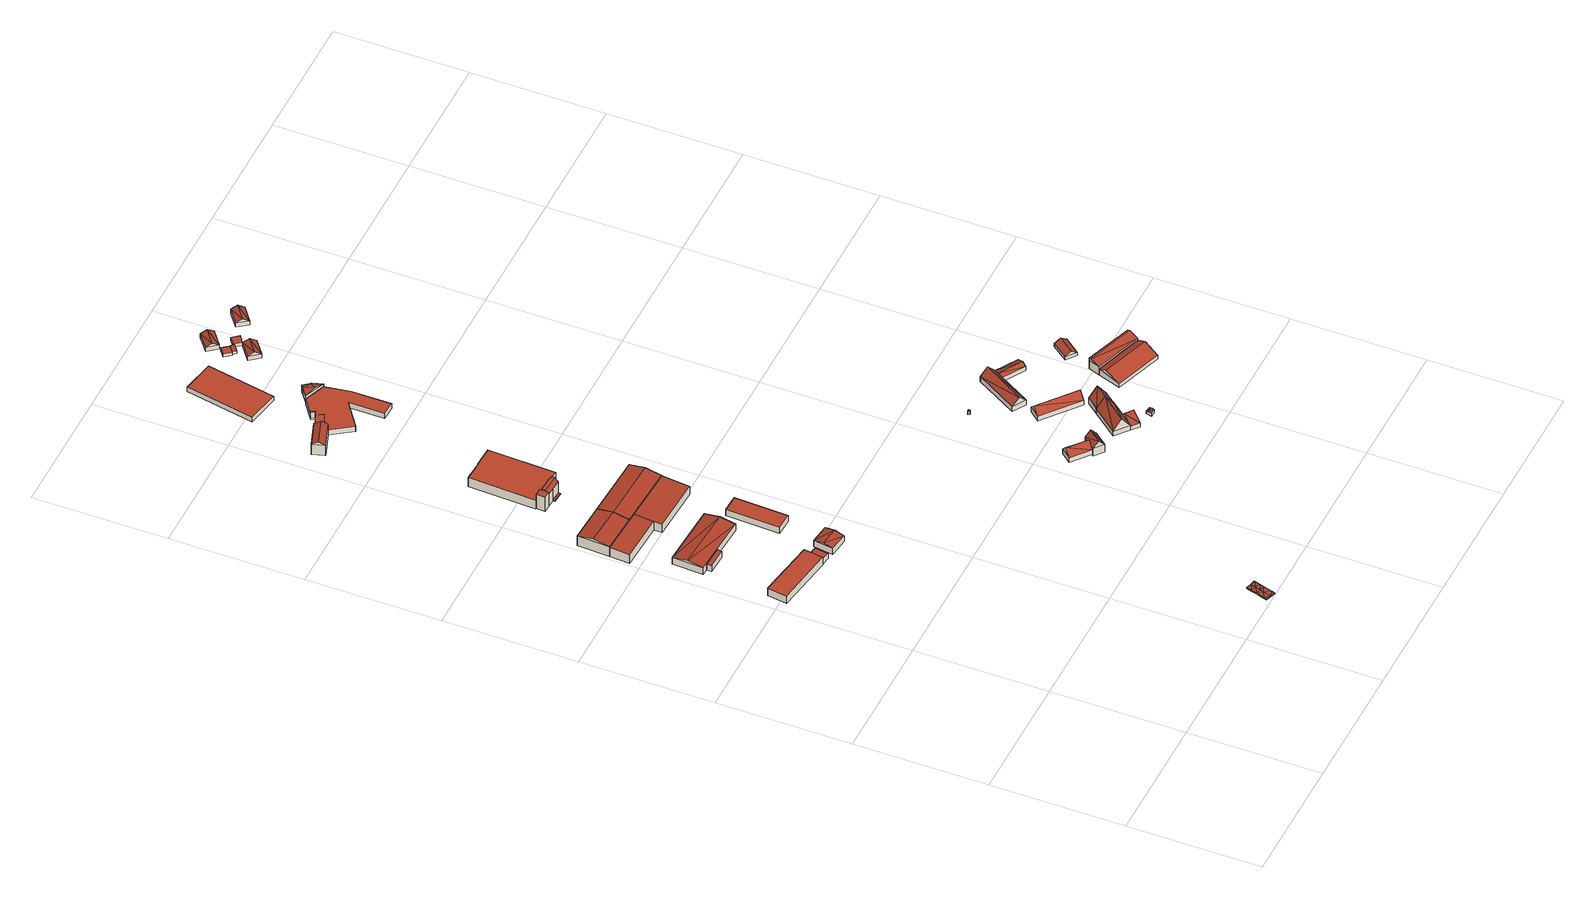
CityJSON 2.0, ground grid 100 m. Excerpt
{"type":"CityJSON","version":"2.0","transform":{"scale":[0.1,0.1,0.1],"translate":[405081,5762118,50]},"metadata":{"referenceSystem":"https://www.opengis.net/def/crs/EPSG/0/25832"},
"CityObjects":{
"building1":{"type":"Building","attributes":{"Gemeindeschluessel":"05515000","Geometrietyp2DReferenz":"3000","function":"31001_2000"},"children":["building1-1","building1-2"]},
"building1-1":{"type":"BuildingPart","attributes":{"roofType":"1000","measuredHeight":6.55},"parents":["building1"],"geometry":[{"type":"Solid","lod":"2","boundaries":[[[[0,1,2,3]],[[4,5,1,0]],[[6,7,5,4]],[[8,9,10,7,6]],[[11,12,13,14,15]],[[3,2,12,11]],[[15,8,6,4,0,3,11]],[[1,5,7,10,13,12,2]],[[9,8,15,14]],[[13,10,9,14]]]],"semantics":{"surfaces":[{"type":"WallSurface"},{"type":"RoofSurface"},{"type":"GroundSurface"},{"type":"ClosureSurface"}],"values":[[0,0,0,0,0,0,1,2,0,3]]}}]},
"building1-2":{"type":"BuildingPart","attributes":{"roofType":"2100","measuredHeight":4.93},"parents":["building1"],"geometry":[{"type":"Solid","lod":"2","boundaries":[[[[16,17,10,9]],[[18,19,17,16]],[[14,13,19,18]],[[18,16,9,14]],[[17,19,13,10]],[[13,14,9,10]]]],"semantics":{"surfaces":[{"type":"WallSurface"},{"type":"RoofSurface"},{"type":"GroundSurface"},{"type":"ClosureSurface"}],"values":[[0,0,0,1,2,3]]}}]},
"building2":{"type":"Building","attributes":{"Gemeindeschluessel":"05515000","Geometrietyp2DReferenz":"3000","function":"51009_1610","roofType":"2100","measuredHeight":5.85},"geometry":[{"type":"Solid","lod":"2","boundaries":[[[[20,21,22,23]],[[24,25,21,20]],[[26,27,25,24]],[[23,22,27,26]],[[24,20,23,26]],[[21,25,27,22]]]],"semantics":{"surfaces":[{"type":"WallSurface"},{"type":"RoofSurface"},{"type":"GroundSurface"}],"values":[[0,0,0,0,1,2]]}}]},
"building3":{"type":"Building","attributes":{"Gemeindeschluessel":"05515000","Geometrietyp2DReferenz":"3000","function":"31001_2000","roofType":"3100","measuredHeight":7.86},"address":[{"country":"Germany","locality":"Münster","thoroughfareNumber":"4","thoroughfareName":"Coermühle"}],"geometry":[{"type":"Solid","lod":"2","boundaries":[[[[28,29,30,31]],[[32,33,29,28]],[[34,35,33,32]],[[31,30,35,34]],[[28,36,32]],[[34,37,31]],[[31,37,36]],[[36,28,31]],[[37,34,32]],[[32,36,37]],[[29,33,35,30]]]],"semantics":{"surfaces":[{"type":"WallSurface"},{"type":"RoofSurface"},{"type":"GroundSurface"}],"values":[[0,0,0,0,0,0,1,1,1,1,2]]}}]},
"building4":{"type":"Building","attributes":{"Geometrietyp2DReferenz":"2000","Gemeindeschluessel":"05515000","function":"53001_1800","roofType":"9999","measuredHeight":1},"geometry":[{"type":"Solid","lod":"2","boundaries":[[[[38,39,40]],[[39,41,40]],[[42,43,38]],[[43,39,38]],[[44,45,42]],[[45,43,42]],[[46,47,44]],[[47,45,44]],[[48,49,46]],[[49,47,46]],[[50,51,48]],[[51,49,48]],[[52,53,50]],[[53,51,50]],[[54,55,52]],[[55,53,52]],[[56,57,54]],[[57,55,54]],[[58,59,56]],[[59,57,56]],[[60,61,58]],[[61,59,58]],[[62,63,60]],[[63,61,60]],[[40,41,62]],[[41,63,62]],[[39,43,41]],[[43,45,64]],[[43,64,41]],[[65,64,45]],[[45,47,66]],[[45,66,65]],[[47,49,51]],[[47,51,66]],[[41,64,59]],[[59,64,57]],[[59,61,63,41]],[[64,65,57]],[[65,66,55]],[[65,55,57]],[[66,51,53]],[[66,53,55]],[[38,40,42]],[[42,67,44]],[[42,40,67]],[[68,44,67]],[[44,69,46]],[[44,68,69]],[[46,50,48]],[[46,69,50]],[[40,58,67]],[[58,56,67]],[[60,58,40,62]],[[67,56,68]],[[68,54,69]],[[68,56,54]],[[69,52,50]],[[69,54,52]]]],"semantics":{"surfaces":[{"type":"WallSurface"},{"type":"GroundSurface"},{"type":"RoofSurface"}],"values":[[0,0,0,0,0,0,0,0,0,0,0,0,0,0,0,0,0,0,0,0,0,0,0,0,0,0,1,1,1,1,1,1,1,1,1,1,1,1,1,1,1,1,2,2,2,2,2,2,2,2,2,2,2,2,2,2,2,2]]}}]},
"building5":{"type":"Building","attributes":{"Gemeindeschluessel":"05515000","Geometrietyp2DReferenz":"3000","function":"31001_2000","roofType":"3100","measuredHeight":6.86},"geometry":[{"type":"Solid","lod":"2","boundaries":[[[[70,71,72,73]],[[74,75,71,70]],[[76,77,75,74]],[[73,72,77,76]],[[70,78,74]],[[76,79,73]],[[78,70,73]],[[73,79,78]],[[74,78,79]],[[79,76,74]],[[71,75,77,72]]]],"semantics":{"surfaces":[{"type":"WallSurface"},{"type":"RoofSurface"},{"type":"GroundSurface"}],"values":[[0,0,0,0,0,0,1,1,1,1,2]]}}]},
"building6":{"type":"Building","attributes":{"Gemeindeschluessel":"05515000","Geometrietyp2DReferenz":"3000","function":"31001_2000"},"children":["building6-1","building6-2","building6-3"]},
"building6-1":{"type":"BuildingPart","attributes":{"roofType":"2100","measuredHeight":8.38},"parents":["building6"],"geometry":[{"type":"Solid","lod":"2","boundaries":[[[[80,81,82,83]],[[84,85,81,80]],[[86,87,88,89]],[[84,80,83,90,86,89]],[[82,81,85,88,87]],[[82,87,86,90,83]],[[85,84,89,88]]]],"semantics":{"surfaces":[{"type":"WallSurface"},{"type":"RoofSurface"},{"type":"GroundSurface"},{"type":"ClosureSurface"}],"values":[[0,0,0,1,2,3,3]]}}]},
"building6-2":{"type":"BuildingPart","attributes":{"roofType":"2100","measuredHeight":8.37},"parents":["building6"],"geometry":[{"type":"Solid","lod":"2","boundaries":[[[[91,92,87,86]],[[93,94,92,91]],[[95,96,94,93]],[[97,98,96,95]],[[99,100,98,97]],[[83,82,100,99]],[[97,95,93,91,86,90,83,99]],[[87,92,94,96,98,100,82]],[[82,83,90,86,87]]]],"semantics":{"surfaces":[{"type":"WallSurface"},{"type":"RoofSurface"},{"type":"GroundSurface"},{"type":"ClosureSurface"}],"values":[[0,0,0,0,0,0,1,2,3]]}}]},
"building6-3":{"type":"BuildingPart","attributes":{"roofType":"3100","measuredHeight":10.91},"parents":["building6"],"geometry":[{"type":"Solid","lod":"2","boundaries":[[[[101,102,103,104]],[[105,89,88,102,101]],[[104,103,85,84,106]],[[101,107,105]],[[106,108,104]],[[104,108,107,101]],[[105,107,108,106]],[[102,88,85,103]],[[89,105,106,84]],[[85,88,89,84]]]],"semantics":{"surfaces":[{"type":"WallSurface"},{"type":"RoofSurface"},{"type":"GroundSurface"},{"type":"ClosureSurface"}],"values":[[0,0,0,0,0,1,1,2,0,3]]}}]},
"building7":{"type":"Building","attributes":{"Gemeindeschluessel":"05515000","Geometrietyp2DReferenz":"3000","function":"31001_2000"},"children":["building7-1","building7-2","building7-3"]},
"building7-1":{"type":"BuildingPart","attributes":{"roofType":"1000","measuredHeight":12.69},"parents":["building7"],"geometry":[{"type":"Solid","lod":"2","boundaries":[[[[109,110,111,112,113]],[[114,115,110,109]],[[116,117,118,115,114]],[[114,109,113,119,120,121,122,116]],[[110,115,118,123,124,111]],[[117,116,122]],[[119,113,112]],[[124,120,119,112,111]],[[123,121,120,124]],[[118,117,122,121,123]]]],"semantics":{"surfaces":[{"type":"WallSurface"},{"type":"RoofSurface"},{"type":"GroundSurface"},{"type":"ClosureSurface"}],"values":[[0,0,0,1,2,0,0,3,3,3]]}}]},
"building7-2":{"type":"BuildingPart","attributes":{"roofType":"9999","measuredHeight":13.81},"parents":["building7"],"geometry":[{"type":"Solid","lod":"2","boundaries":[[[[125,126,127,128]],[[129,130,131,126,125]],[[112,111,132,133,134]],[[135,136,118,117]],[[137,138,136,135]],[[139,140,138,137]],[[141,142,140,139]],[[128,127,142,141]],[[119,112,134,129,125,128,141,143]],[[137,135,117,122,144,139]],[[139,144,143,141]],[[126,131,132,111,124,123,118,136,138,140,142,127]],[[130,129,134,133]],[[132,131,130,133]],[[119,143,120]],[[111,112,119,120,124]],[[120,143,144,121]],[[124,120,121,123]],[[121,144,122]],[[121,122,117,118,123]]]],"semantics":{"surfaces":[{"type":"WallSurface"},{"type":"RoofSurface"},{"type":"GroundSurface"},{"type":"ClosureSurface"}],"values":[[0,0,0,0,0,0,0,0,1,1,1,2,0,3,0,3,0,3,0,3]]}}]},
"building7-3":{"type":"BuildingPart","attributes":{"roofType":"1000","measuredHeight":0.488},"parents":["building7"],"geometry":[{"type":"Solid","lod":"2","boundaries":[[[[145,146,131,130]],[[147,148,146,145]],[[133,132,148,147]],[[147,145,130,133]],[[146,148,132,131]],[[132,133,130,131]]]],"semantics":{"surfaces":[{"type":"WallSurface"},{"type":"RoofSurface"},{"type":"GroundSurface"},{"type":"ClosureSurface"}],"values":[[0,0,0,1,2,3]]}}]},
"building8":{"type":"Building","attributes":{"Gemeindeschluessel":"05515000","Geometrietyp2DReferenz":"3000","function":"31001_2000","roofType":"1000","measuredHeight":5.34},"geometry":[{"type":"Solid","lod":"2","boundaries":[[[[149,150,151,152]],[[153,154,150,149]],[[155,156,154,153]],[[152,151,156,155]],[[153,149,152,155]],[[150,154,156,151]]]],"semantics":{"surfaces":[{"type":"WallSurface"},{"type":"RoofSurface"},{"type":"GroundSurface"}],"values":[[0,0,0,0,1,2]]}}]},
"building9":{"type":"Building","attributes":{"Gemeindeschluessel":"05515000","Geometrietyp2DReferenz":"3000","function":"51009_1610","roofType":"3100","measuredHeight":10.8},"geometry":[{"type":"Solid","lod":"2","boundaries":[[[[157,158,159,101]],[[160,161,158,157]],[[105,162,161,160]],[[101,159,162,105]],[[157,163,160]],[[105,107,101]],[[101,107,163,157]],[[160,163,107,105]],[[158,161,162,159]]]],"semantics":{"surfaces":[{"type":"WallSurface"},{"type":"RoofSurface"},{"type":"GroundSurface"}],"values":[[0,0,0,0,0,0,1,1,2]]}}]},
"building10":{"type":"Building","attributes":{"Gemeindeschluessel":"05515000","Geometrietyp2DReferenz":"3000","function":"31001_2000","roofType":"1000","measuredHeight":8.12},"geometry":[{"type":"Solid","lod":"2","boundaries":[[[[164,165,166,167]],[[168,169,165,164]],[[170,171,169,168]],[[172,173,171,170]],[[174,175,173,172]],[[176,177,175,174]],[[178,179,177,176]],[[180,181,179,178]],[[167,166,181,180]],[[178,176,174,172,170,168,164,167,180]],[[165,169,171,173,175,177,179,181,166]]]],"semantics":{"surfaces":[{"type":"WallSurface"},{"type":"RoofSurface"},{"type":"GroundSurface"}],"values":[[0,0,0,0,0,0,0,0,0,1,2]]}}]},
"building11":{"type":"Building","attributes":{"Gemeindeschluessel":"05515000","Geometrietyp2DReferenz":"3000","function":"31001_1100","roofType":"3100","measuredHeight":11.89},"address":[{"country":"Germany","locality":"Münster","thoroughfareNumber":"8","thoroughfareName":"Coermühle"}],"geometry":[{"type":"Solid","lod":"2","boundaries":[[[[182,183,184,185]],[[186,187,183,182]],[[188,189,187,186]],[[190,191,189,188]],[[192,193,191,190]],[[185,184,193,192]],[[194,195,196,185,192]],[[196,195,197,186,182]],[[197,195,194,190,188]],[[197,188,186]],[[194,192,190]],[[196,182,185]],[[183,187,189,191,193,184]]]],"semantics":{"surfaces":[{"type":"WallSurface"},{"type":"RoofSurface"},{"type":"GroundSurface"}],"values":[[0,0,0,0,0,0,1,1,0,0,0,0,2]]}}]},
"building12":{"type":"Building","attributes":{"Gemeindeschluessel":"05515000","Geometrietyp2DReferenz":"3000","function":"31001_2460","roofType":"1000","measuredHeight":3.98},"geometry":[{"type":"Solid","lod":"2","boundaries":[[[[198,199,200,201]],[[202,203,199,198]],[[204,205,203,202]],[[201,200,205,204]],[[202,198,201,204]],[[199,203,205,200]]]],"semantics":{"surfaces":[{"type":"WallSurface"},{"type":"RoofSurface"},{"type":"GroundSurface"}],"values":[[0,0,0,0,1,2]]}}]},
"building13":{"type":"Building","attributes":{"Gemeindeschluessel":"05515000","Geometrietyp2DReferenz":"3000","function":"51009_1610","roofType":"2100","measuredHeight":5.01},"geometry":[{"type":"Solid","lod":"2","boundaries":[[[[206,207,208,209]],[[210,211,207,206]],[[212,213,211,210]],[[209,208,213,212]],[[210,206,209,212]],[[207,211,213,208]]]],"semantics":{"surfaces":[{"type":"WallSurface"},{"type":"RoofSurface"},{"type":"GroundSurface"}],"values":[[0,0,0,0,1,2]]}}]},
"building14":{"type":"Building","attributes":{"Gemeindeschluessel":"05515000","Geometrietyp2DReferenz":"3000","function":"31001_2000","roofType":"1000","measuredHeight":4.62},"address":[{"country":"Germany","locality":"Münster","thoroughfareNumber":"10","thoroughfareName":"Coermühle"}],"geometry":[{"type":"Solid","lod":"2","boundaries":[[[[214,215,216,217]],[[218,219,215,214]],[[220,221,219,218]],[[222,223,221,220]],[[224,225,223,222]],[[226,227,225,224]],[[228,229,227,226]],[[230,231,229,228]],[[232,233,231,230]],[[234,235,233,232]],[[236,237,235,234]],[[238,239,237,236]],[[217,216,239,238]],[[236,234,232,230,228,226,224,222,220,218,214,217,238]],[[215,219,221,223,225,227,229,231,233,235,237,239,216]]]],"semantics":{"surfaces":[{"type":"WallSurface"},{"type":"RoofSurface"},{"type":"GroundSurface"}],"values":[[0,0,0,0,0,0,0,0,0,0,0,0,0,1,2]]}}]},
"building15":{"type":"Building","attributes":{"Gemeindeschluessel":"05515000","Geometrietyp2DReferenz":"3000","function":"31001_2000","roofType":"1000","measuredHeight":3.92},"address":[{"country":"Germany","locality":"Münster","thoroughfareNumber":"5","thoroughfareName":"Coermühle"}],"geometry":[{"type":"Solid","lod":"2","boundaries":[[[[240,241,242,243]],[[244,245,241,240]],[[246,247,245,244]],[[243,242,247,246]],[[244,240,243,246]],[[241,245,247,242]]]],"semantics":{"surfaces":[{"type":"WallSurface"},{"type":"RoofSurface"},{"type":"GroundSurface"}],"values":[[0,0,0,0,1,2]]}}]},
"building16":{"type":"Building","attributes":{"Gemeindeschluessel":"05515000","Geometrietyp2DReferenz":"3000","function":"51009_1610","roofType":"5000","measuredHeight":7.36},"geometry":[{"type":"Solid","lod":"2","boundaries":[[[[248,249,250,251]],[[252,253,249,248]],[[254,255,253,252]],[[256,257,255,254]],[[251,250,257,256]],[[258,259,260,252]],[[261,258,252]],[[258,261,262]],[[263,251,262,261]],[[256,259,258]],[[258,262,256]],[[263,248,251]],[[263,261,252,248]],[[260,259,256,254]],[[260,254,252]],[[262,251,256]],[[249,253,255,257,250]]]],"semantics":{"surfaces":[{"type":"WallSurface"},{"type":"RoofSurface"},{"type":"GroundSurface"}],"values":[[0,0,0,0,0,1,1,1,1,1,1,0,0,0,0,0,2]]}}]},
"building17":{"type":"Building","attributes":{"Gemeindeschluessel":"05515000","Geometrietyp2DReferenz":"3000","function":"31001_1000","roofType":"3100","measuredHeight":9.21},"address":[{"country":"Germany","locality":"Münster","thoroughfareNumber":"58","thoroughfareName":"Dieckhoffweg"}],"geometry":[{"type":"Solid","lod":"2","boundaries":[[[[264,265,266,267]],[[268,269,265,264]],[[270,271,269,268]],[[267,266,271,270]],[[264,272,268]],[[270,273,267]],[[267,273,272]],[[272,264,267]],[[273,270,268]],[[268,272,273]],[[265,269,271,266]]]],"semantics":{"surfaces":[{"type":"WallSurface"},{"type":"RoofSurface"},{"type":"GroundSurface"}],"values":[[0,0,0,0,0,0,1,1,1,1,2]]}}]},
"building18":{"type":"Building","attributes":{"Gemeindeschluessel":"05515000","Geometrietyp2DReferenz":"3000","function":"31001_2000","roofType":"3100","measuredHeight":11.5},"geometry":[{"type":"Solid","lod":"2","boundaries":[[[[274,275,276,277]],[[278,279,275,274]],[[280,281,279,278]],[[282,283,281,280]],[[284,285,283,282]],[[277,276,285,284]],[[277,284,286]],[[286,287,277]],[[287,286,282]],[[280,278,274,287,282]],[[286,284,282]],[[287,274,277]],[[275,279,281,283,285,276]]]],"semantics":{"surfaces":[{"type":"WallSurface"},{"type":"RoofSurface"},{"type":"GroundSurface"}],"values":[[0,0,0,0,0,0,1,1,1,1,0,0,2]]}}]},
"building19":{"type":"Building","attributes":{"Gemeindeschluessel":"05515000","Geometrietyp2DReferenz":"3000","function":"31001_2460","roofType":"1000","measuredHeight":2.61},"geometry":[{"type":"Solid","lod":"2","boundaries":[[[[288,289,290,291]],[[292,293,289,288]],[[294,295,293,292]],[[291,290,295,294]],[[292,288,291,294]],[[289,293,295,290]]]],"semantics":{"surfaces":[{"type":"WallSurface"},{"type":"RoofSurface"},{"type":"GroundSurface"}],"values":[[0,0,0,0,1,2]]}}]},
"building20":{"type":"Building","attributes":{"Gemeindeschluessel":"05515000","Geometrietyp2DReferenz":"3000","function":"31001_1000","roofType":"3100","measuredHeight":6.53},"address":[{"country":"Germany","locality":"Münster","thoroughfareNumber":"7","thoroughfareName":"Coermühle"}],"geometry":[{"type":"Solid","lod":"2","boundaries":[[[[296,297,298,299]],[[300,301,297,296]],[[302,303,301,300]],[[299,298,303,302]],[[296,304,300]],[[302,305,299]],[[296,299,305]],[[305,304,296]],[[304,305,302]],[[302,300,304]],[[297,301,303,298]]]],"semantics":{"surfaces":[{"type":"WallSurface"},{"type":"RoofSurface"},{"type":"GroundSurface"}],"values":[[0,0,0,0,0,0,1,1,1,1,2]]}}]},
"building21":{"type":"Building","attributes":{"Gemeindeschluessel":"05515000","Geometrietyp2DReferenz":"3000","function":"51009_1610","roofType":"2100","measuredHeight":2.46},"geometry":[{"type":"Solid","lod":"2","boundaries":[[[[306,307,308,309]],[[310,295,307,306]],[[311,312,295,310]],[[313,314,312,311]],[[309,308,314,313]],[[311,310,306,309,313]],[[307,295,312,314,308]]]],"semantics":{"surfaces":[{"type":"WallSurface"},{"type":"RoofSurface"},{"type":"GroundSurface"}],"values":[[0,0,0,0,0,1,2]]}}]},
"building22":{"type":"Building","attributes":{"Gemeindeschluessel":"05515000","Geometrietyp2DReferenz":"3000","function":"31001_3040","roofType":"5000","measuredHeight":3.14},"geometry":[{"type":"Solid","lod":"2","boundaries":[[[[315,316,317,318]],[[319,320,316,315]],[[321,322,320,319]],[[318,317,322,321]],[[323,321,319,324]],[[319,315,324]],[[324,315,318,323]],[[318,321,323]],[[316,320,322,317]]]],"semantics":{"surfaces":[{"type":"WallSurface"},{"type":"RoofSurface"},{"type":"GroundSurface"}],"values":[[0,0,0,0,1,1,1,1,2]]}}]},
"building23":{"type":"Building","attributes":{"name":"Schulze-Dieckhoff","Gemeindeschluessel":"05515000","Geometrietyp2DReferenz":"3000","function":"31001_1100"},"address":[{"country":"Germany","locality":"Münster","thoroughfareNumber":"60","thoroughfareName":"Dieckhoffweg"}],"children":["building23-1","building23-2"]},
"building23-1":{"type":"BuildingPart","attributes":{"roofType":"3100","measuredHeight":7.71},"parents":["building23"],"geometry":[{"type":"Solid","lod":"2","boundaries":[[[[325,326,327,328]],[[329,330,326,325]],[[331,332,330,329]],[[325,333,329]],[[333,325,328]],[[328,334,335,333]],[[329,333,335]],[[335,336,331,329]],[[326,330,332,327]],[[332,331,328,327]],[[334,336,335]],[[334,328,331,336]]]],"semantics":{"surfaces":[{"type":"WallSurface"},{"type":"RoofSurface"},{"type":"GroundSurface"},{"type":"ClosureSurface"}],"values":[[0,0,0,0,1,1,1,1,2,3,0,3]]}}]},
"building23-2":{"type":"BuildingPart","attributes":{"roofType":"3100","measuredHeight":12.94},"parents":["building23"],"geometry":[{"type":"Solid","lod":"2","boundaries":[[[[337,338,332,331,339]],[[340,341,338,337]],[[342,343,341,340]],[[344,328,327,343,342]],[[345,346,342]],[[339,336,334,344,342,346]],[[345,340,337]],[[346,345,337]],[[345,342,340]],[[346,337,339]],[[332,338,341,343,327]],[[336,339,331]],[[344,334,328]],[[332,327,328,331]],[[328,334,336,331]]]],"semantics":{"surfaces":[{"type":"WallSurface"},{"type":"RoofSurface"},{"type":"GroundSurface"},{"type":"ClosureSurface"}],"values":[[0,0,0,0,1,1,1,1,0,0,2,0,0,3,3]]}}]},
"building24":{"type":"Building","attributes":{"Gemeindeschluessel":"05515000","Geometrietyp2DReferenz":"3000","function":"31001_1000","roofType":"3100","measuredHeight":6.41},"address":[{"country":"Germany","locality":"Münster","thoroughfareNumber":"9a","thoroughfareName":"Coermühle"}],"geometry":[{"type":"Solid","lod":"2","boundaries":[[[[347,348,349,350]],[[351,352,348,347]],[[353,354,352,351]],[[350,349,354,353]],[[347,355,351]],[[353,356,350]],[[347,350,356]],[[356,355,347]],[[355,356,353]],[[353,351,355]],[[348,352,354,349]]]],"semantics":{"surfaces":[{"type":"WallSurface"},{"type":"RoofSurface"},{"type":"GroundSurface"}],"values":[[0,0,0,0,0,0,1,1,1,1,2]]}}]},
"building25":{"type":"Building","attributes":{"Gemeindeschluessel":"05515000","Geometrietyp2DReferenz":"3000","function":"31001_2460","roofType":"1000","measuredHeight":2.59},"geometry":[{"type":"Solid","lod":"2","boundaries":[[[[357,312,358,359]],[[360,361,312,357]],[[362,363,361,360]],[[364,365,363,362]],[[359,358,365,364]],[[362,360,357,359,364]],[[312,361,363,365,358]]]],"semantics":{"surfaces":[{"type":"WallSurface"},{"type":"RoofSurface"},{"type":"GroundSurface"}],"values":[[0,0,0,0,0,1,2]]}}]},
"building26":{"type":"Building","attributes":{"Gemeindeschluessel":"05515000","Geometrietyp2DReferenz":"3000","function":"31001_2700","roofType":"3100","measuredHeight":9.46},"geometry":[{"type":"Solid","lod":"2","boundaries":[[[[366,367,368,369]],[[370,371,367,366]],[[372,373,371,370]],[[369,368,373,372]],[[366,374,370]],[[372,375,369]],[[369,375,374]],[[374,366,369]],[[375,372,370]],[[370,374,375]],[[367,371,373,368]]]],"semantics":{"surfaces":[{"type":"WallSurface"},{"type":"RoofSurface"},{"type":"GroundSurface"}],"values":[[0,0,0,0,0,0,1,1,1,1,2]]}}]},
"building27":{"type":"Building","attributes":{"Gemeindeschluessel":"05515000","Geometrietyp2DReferenz":"3000","function":"31001_2700","roofType":"3100","measuredHeight":3.2},"geometry":[{"type":"Solid","lod":"2","boundaries":[[[[376,377,378,379]],[[380,381,377,376]],[[382,383,381,380]],[[379,378,383,382]],[[376,384,380]],[[382,385,379]],[[384,376,379]],[[379,385,384]],[[380,384,385]],[[385,382,380]],[[377,381,383,378]]]],"semantics":{"surfaces":[{"type":"WallSurface"},{"type":"RoofSurface"},{"type":"GroundSurface"}],"values":[[0,0,0,0,0,0,1,1,1,1,2]]}}]},
"building28":{"type":"Building","attributes":{"Gemeindeschluessel":"05515000","Geometrietyp2DReferenz":"3000","function":"31001_2700","roofType":"3100","measuredHeight":13.03},"geometry":[{"type":"Solid","lod":"2","boundaries":[[[[386,387,388,389]],[[390,391,387,386]],[[392,393,391,390]],[[389,388,393,392]],[[386,394,390]],[[392,345,389]],[[394,386,389]],[[389,345,394]],[[390,394,345]],[[345,392,390]],[[387,391,393,388]]]],"semantics":{"surfaces":[{"type":"WallSurface"},{"type":"RoofSurface"},{"type":"GroundSurface"}],"values":[[0,0,0,0,0,0,1,1,1,1,2]]}}]},
"building29":{"type":"Building","attributes":{"Gemeindeschluessel":"05515000","Geometrietyp2DReferenz":"3000","function":"31001_2700","roofType":"3100","measuredHeight":9.91},"geometry":[{"type":"Solid","lod":"2","boundaries":[[[[395,396,397,398]],[[399,400,396,395]],[[401,402,400,399]],[[403,404,402,401]],[[398,397,404,403]],[[405,406,398]],[[398,403,405]],[[401,399,395,406]],[[406,405,401]],[[405,403,401]],[[406,395,398]],[[396,400,402,404,397]]]],"semantics":{"surfaces":[{"type":"WallSurface"},{"type":"RoofSurface"},{"type":"GroundSurface"}],"values":[[0,0,0,0,0,1,1,1,1,0,0,2]]}}]},
"building30":{"type":"Building","attributes":{"Gemeindeschluessel":"05515000","Geometrietyp2DReferenz":"3000","function":"31001_3060","roofType":"3100","measuredHeight":6.48},"address":[{"country":"Germany","locality":"Münster","thoroughfareNumber":"9","thoroughfareName":"Coermühle"}],"geometry":[{"type":"Solid","lod":"2","boundaries":[[[[407,408,409,410]],[[411,412,408,407]],[[413,414,412,411]],[[410,409,414,413]],[[407,415,411]],[[413,416,410]],[[407,410,416]],[[416,415,407]],[[415,416,413]],[[413,411,415]],[[408,412,414,409]]]],"semantics":{"surfaces":[{"type":"WallSurface"},{"type":"RoofSurface"},{"type":"GroundSurface"}],"values":[[0,0,0,0,0,0,1,1,1,1,2]]}}]},
"building31":{"type":"Building","attributes":{"Gemeindeschluessel":"05515000","Geometrietyp2DReferenz":"3000","function":"51009_1610","roofType":"3100","measuredHeight":5.72},"geometry":[{"type":"Solid","lod":"2","boundaries":[[[[417,418,419,420]],[[421,422,418,417]],[[423,424,422,421]],[[420,419,424,423]],[[417,425,421]],[[423,426,420]],[[420,426,425]],[[425,417,420]],[[426,423,421]],[[421,425,426]],[[418,422,424,419]]]],"semantics":{"surfaces":[{"type":"WallSurface"},{"type":"RoofSurface"},{"type":"GroundSurface"}],"values":[[0,0,0,0,0,0,1,1,1,1,2]]}}]},
"building32":{"type":"Building","attributes":{"Gemeindeschluessel":"05515000","Geometrietyp2DReferenz":"3000","function":"31001_2700","roofType":"5000","measuredHeight":8.33},"geometry":[{"type":"Solid","lod":"2","boundaries":[[[[427,428,429,430]],[[431,432,428,427]],[[433,434,432,431]],[[435,436,434,433]],[[430,429,436,435]],[[437,438,435,433]],[[431,427,430,438,437]],[[435,438,430]],[[431,437,433]],[[428,432,434,436,429]]]],"semantics":{"surfaces":[{"type":"WallSurface"},{"type":"RoofSurface"},{"type":"GroundSurface"}],"values":[[0,0,0,0,0,1,1,0,0,2]]}}]},
"building33":{"type":"Building","attributes":{"Gemeindeschluessel":"05515000","Geometrietyp2DReferenz":"3000","function":"31001_2700","roofType":"5000","measuredHeight":10.02},"geometry":[{"type":"Solid","lod":"2","boundaries":[[[[439,440,441,442]],[[443,428,440,439]],[[444,445,428,443]],[[446,429,445,444]],[[442,441,429,446]],[[447,448,443]],[[446,444,443,448]],[[449,448,447,450]],[[449,450,439,442]],[[448,449,442,446]],[[450,447,443,439]],[[440,428,445,429,441]]]],"semantics":{"surfaces":[{"type":"WallSurface"},{"type":"RoofSurface"},{"type":"GroundSurface"}],"values":[[0,0,0,0,0,1,1,1,0,0,0,2]]}}]},
"building34":{"type":"Building","attributes":{"Gemeindeschluessel":"05515000","Geometrietyp2DReferenz":"3000","function":"31001_2700","roofType":"3100","measuredHeight":5.79},"geometry":[{"type":"Solid","lod":"2","boundaries":[[[[451,452,453,454]],[[455,456,452,451]],[[457,458,456,455]],[[454,453,458,457]],[[451,459,455]],[[457,460,454]],[[454,460,459,451]],[[455,459,460,457]],[[452,456,458,453]]]],"semantics":{"surfaces":[{"type":"WallSurface"},{"type":"RoofSurface"},{"type":"GroundSurface"}],"values":[[0,0,0,0,0,0,1,1,2]]}}]}
},
"vertices":[
[89,3096,89],[89,3096,24],[67,2948,24],[67,2948,89],[92,3096,89],[92,3096,24],[537,3027,89],[537,3027,24],[530,2982,89],[530,2982,73],[530,2982,24],[514,2880,89],[514,2880,24],[515,2883,24],[515,2883,73],[515,2883,89],
[599,2972,70],[599,2972,24],[584,2872,70],[584,2872,24],
[154,3570,81],[154,3570,22],[153,3535,22],[153,3535,75],[310,3563,81],[310,3563,22],[309,3528,75],[309,3528,22],
[105,3573,81],[105,3573,23],[587,3551,23],[587,3551,81],[116,3805,81],[116,3805,23],[598,3783,81],[598,3783,23],[111,3689,101],[593,3667,101],
[1412,31,14],[1412,31,4],[1451,19,14],[1451,19,4],[1420,56,14],[1420,56,4],[1439,117,14],[1439,117,4],[1451,158,14],[1451,158,4],[1463,200,14],[1463,200,4],[1501,188,14],[1501,188,4],[1540,177,14],[1540,177,4],[1527,135,14],[1527,135,4],[1515,94,14],[1515,94,4],[1497,34,14],[1497,34,4],[1497,33,14],[1497,33,4],[1489,7,14],[1489,7,4],[1469,80,4],[1477,106,4],[1489,147,4],[1469,80,14],[1477,106,14],[1489,147,14],
[801,2988,78],[801,2988,24],[655,3010,24],[655,3010,78],[779,2840,78],[779,2840,24],[633,2862,78],[633,2862,24],[790,2914,92],[644,2936,92],
[6,4068,100],[6,4068,24],[371,4052,24],[371,4052,100],[13,4217,108],[13,4217,24],[377,4202,108],[377,4202,24],[311,4204,24],[311,4204,108],[372,4093,102],
[795,4183,108],[795,4183,24],[796,4185,108],[796,4185,24],[797,4185,108],[797,4185,24],[788,3973,97],[788,3973,24],[368,3992,97],[368,3992,24],
[322,4447,112],[322,4447,24],[23,4460,24],[23,4460,112],[311,4204,112],[13,4217,112],[316,4326,133],[18,4339,133],
[249,4795,147],[249,4795,20],[304,4793,20],[304,4793,122],[304,4793,147],[252,4861,147],[252,4861,20],[307,4859,147],[307,4859,122],[307,4859,20],[304,4807,147],[305,4813,147],[306,4839,147],[306,4845,147],[306,4839,20],[305,4813,20],
[449,4790,128],[449,4790,20],[444,4790,20],[444,4790,128],[449,4787,122],[449,4787,25],[449,4787,20],[364,4790,20],[364,4790,25],[364,4790,122],[447,4854,122],[447,4854,20],[447,4853,123],[447,4853,20],[446,4834,158],[446,4834,20],[445,4807,158],[445,4807,20],[305,4813,158],[306,4839,158],
[448,4766,25],[448,4766,20],[364,4770,25],[364,4770,20],
[682,3271,74],[682,3271,21],[813,3266,21],[813,3266,74],[699,3671,74],[699,3671,21],[830,3666,74],[830,3666,21],
[806,4426,112],[806,4426,25],[322,4447,25],[795,4183,112],[795,4183,25],[311,4204,25],[801,4305,133],
[266,5363,100],[266,5363,18],[244,4862,18],[244,4862,100],[416,5357,100],[416,5357,18],[416,5359,100],[416,5359,18],[569,5353,100],[569,5353,18],[548,4849,100],[548,4849,18],[447,4853,100],[447,4853,18],[447,4854,100],[447,4854,18],[252,4861,100],[252,4861,18],
[139,6454,101],[139,6454,10],[171,6362,10],[171,6362,101],[333,6523,101],[333,6523,10],[338,6510,101],[338,6510,10],[358,6454,101],[358,6454,10],[366,6431,101],[366,6431,10],[358,6454,115],[350,6477,129],[155,6408,129],[338,6510,108],
[462,6568,57],[462,6568,17],[338,6510,17],[338,6510,57],[487,6514,57],[487,6514,17],[358,6454,57],[358,6454,17],
[448,6596,77],[448,6596,33],[462,6568,33],[462,6568,83],[457,6600,77],[457,6600,33],[470,6571,83],[470,6571,33],
[774,6148,49],[774,6148,3],[777,6444,3],[777,6444,49],[666,6150,49],[666,6150,3],[668,6420,49],[668,6420,3],[473,6279,49],[473,6279,3],[366,6431,49],[366,6431,3],[358,6454,49],[358,6454,3],[487,6514,49],[487,6514,3],[462,6568,49],[462,6568,3],[470,6571,49],[470,6571,3],[457,6600,49],[457,6600,3],[586,6694,49],[586,6694,3],[743,6632,49],[743,6632,3],
[250,6936,72],[250,6936,33],[500,6889,33],[500,6889,72],[348,7456,72],[348,7456,33],[598,7409,72],[598,7409,33],
[641,6734,75],[641,6734,16],[586,6694,16],[586,6694,75],[676,6760,75],[676,6760,16],[699,6715,75],[699,6715,16],[743,6632,75],[743,6632,16],[688,6696,90],[707,6701,87],[699,6715,84],[652,6742,81],[674,6659,90],[641,6734,80],
[2113,1783,49],[2113,1783,10],[2247,1673,10],[2247,1673,49],[2176,1859,49],[2176,1859,10],[2310,1748,49],[2310,1748,10],[2145,1821,102],[2279,1710,102],
[2238,1661,75],[2238,1661,8],[2303,1607,8],[2303,1607,75],[2247,1673,75],[2247,1673,8],[2310,1748,75],[2310,1748,8],[2318,1758,75],[2318,1758,8],[2384,1704,75],[2384,1704,8],[2351,1731,123],[2271,1634,123],
[762,7374,52],[762,7374,26],[801,7325,26],[801,7325,52],[814,7415,52],[814,7415,26],[853,7365,52],[853,7365,26],
[856,7134,64],[856,7134,27],[965,7219,27],[965,7219,64],[797,7209,64],[797,7209,27],[909,7296,64],[909,7296,27],[826,7172,92],[937,7257,92],
[809,7331,51],[809,7331,26],[830,7303,26],[830,7303,49],[853,7365,51],[880,7354,49],[880,7354,26],[886,7347,49],[886,7347,26],
[2272,2578,40],[2272,2578,13],[2289,2583,13],[2289,2583,40],[2267,2594,40],[2267,2594,13],[2285,2599,40],[2285,2599,13],[2280,2589,45],[2273,2587,45],
[2704,1585,43],[2704,1585,7],[2648,1632,7],[2648,1632,43],[2627,1490,43],[2627,1490,7],[2570,1536,43],[2570,1536,7],[2685,1562,84],[2644,1627,52],[2628,1608,84],[2582,1551,52],
[2470,1617,52],[2470,1617,7],[2570,1536,52],[2628,1811,52],[2628,1811,7],[2727,1730,52],[2727,1730,7],[2648,1632,52],[2677,1770,136],[2520,1577,136],
[822,7429,64],[822,7429,27],[934,7514,27],[934,7514,64],[763,7503,64],[763,7503,27],[875,7590,64],[875,7590,27],[792,7466,91],[904,7552,91],
[880,7354,52],[919,7304,26],[919,7304,52],[933,7395,52],[933,7395,26],[934,7395,52],[934,7395,26],[974,7342,52],[974,7342,26],
[2407,2142,45],[2407,2142,5],[2674,1924,5],[2674,1924,45],[2471,2220,45],[2471,2220,5],[2737,2002,45],[2737,2002,5],[2439,2181,100],[2706,1963,100],
[2803,1499,30],[2803,1499,5],[2763,1508,5],[2763,1508,30],[2797,1463,30],[2797,1463,5],[2753,1462,30],[2753,1462,5],[2800,1481,37],[2758,1485,37],
[2701,1901,51],[2701,1901,5],[2628,1811,5],[2628,1811,51],[2799,1819,51],[2799,1819,5],[2727,1730,51],[2727,1730,5],[2750,1860,136],
[2703,2590,50],[2703,2590,8],[2604,2649,8],[2604,2649,50],[2658,2515,50],[2658,2515,8],[2516,2276,50],[2516,2276,8],[2417,2335,50],[2417,2335,8],[2466,2305,107],[2654,2619,107],
[1124,7340,60],[1124,7340,23],[1236,7426,23],[1236,7426,60],[1067,7417,60],[1067,7417,23],[1178,7503,60],[1178,7503,23],[1096,7378,87],[1207,7465,87],
[2658,2515,40],[2658,2515,7],[2825,2416,7],[2825,2416,40],[2703,2590,40],[2703,2590,7],[2870,2491,40],[2870,2491,7],[2675,2543,64],[2842,2443,64],
[3345,1825,61],[3345,1825,4],[2985,1947,4],[2985,1947,61],[3346,1825,61],[3346,1825,4],[3287,1653,36],[3287,1653,4],[2927,1776,36],[2927,1776,4],[3325,1763,88],[2964,1886,88],
[3375,1913,75],[3375,1913,4],[3016,2035,4],[3016,2035,75],[3345,1825,75],[2986,1947,75],[2986,1947,4],[2985,1947,75],[3370,1896,104],[3010,2019,104],[3016,2035,98],[3375,1913,98],
[3119,2335,34],[3119,2335,4],[3026,2215,4],[3026,2215,34],[3192,2278,34],[3192,2278,4],[3099,2158,34],[3099,2158,4],[3156,2306,62],[3062,2187,62]
]}
